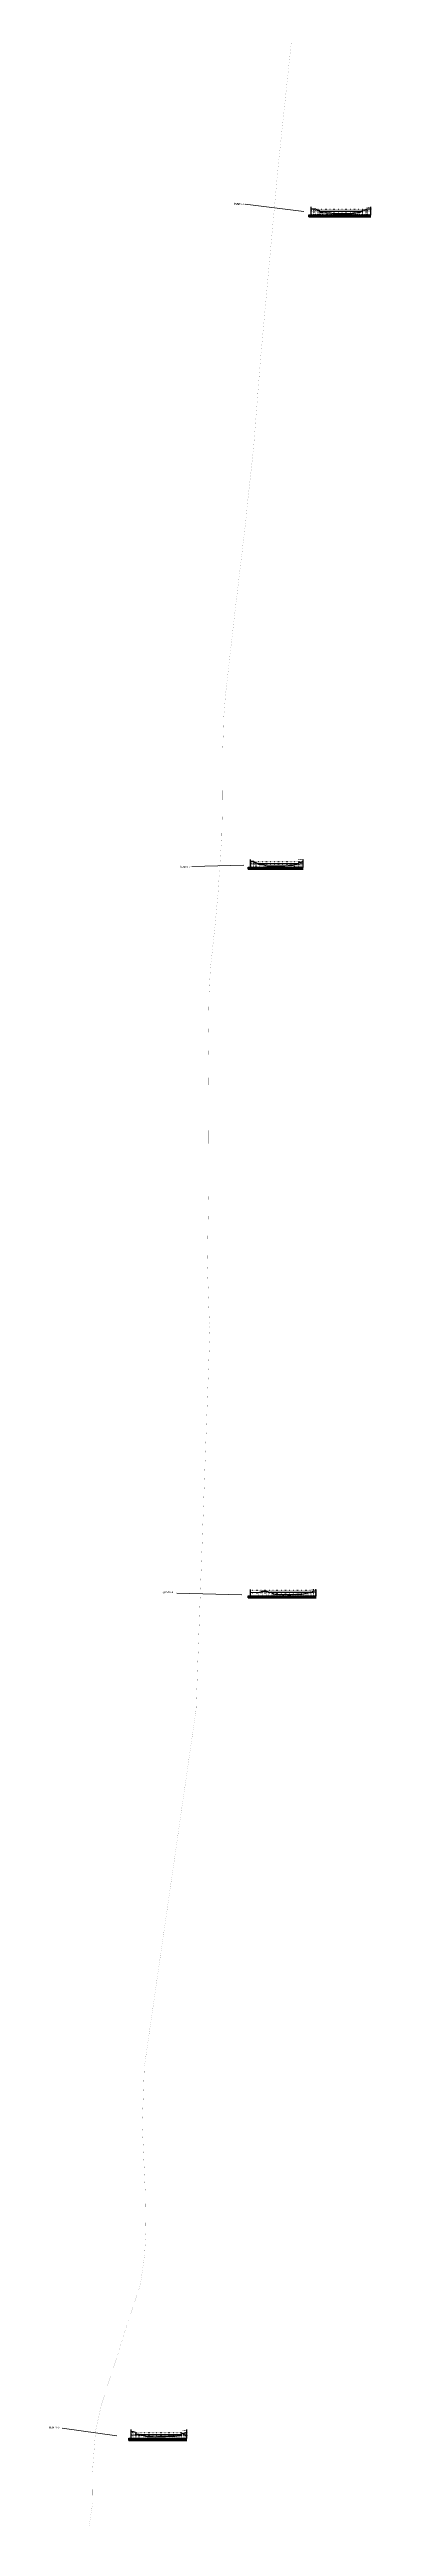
# Model space of a CAD drawing. Extents: x 492136 to 493043, y 3422856 to 3431441.
# Drawn here: x 492136 to 492692, y 3422856 to 3427133 of the extents above; entities that cross this region are included whole.
import ezdxf
from ezdxf.enums import TextEntityAlignment as Align

# ---------------------------------------------------------------- set-up
doc = ezdxf.new("R2010")
doc.units = 0
doc.header["$LTSCALE"] = 0.5
doc.linetypes.add('X4', pattern=[1.6, 0, -1.6])
for name, color, linetype in [('DMX', 1, 'CONTINUOUS'), ('zdm1', 2, 'CONTINUOUS'), ('ZDMT5', 3, 'CONTINUOUS'), ('图层1', 4, 'CONTINUOUS'), ('断面线', 7, 'CONTINUOUS')]:
    doc.layers.add(name, color=color, linetype=linetype)
doc.layers.add('县级河道', color=12, linetype='CONTINUOUS', lineweight=60)
doc.layers.add('断面号', color=7, linetype='CONTINUOUS', lineweight=30)
doc.styles.add('HZ', font='rs.shx', dxfattribs={"width": 0.8, "bigfont": 'hztxt.shx'})
doc.styles.add('宋体', font='')
doc.styles.get('宋体').set_extended_font_data('SimSun')

msp = doc.modelspace()

# ---------------------------------------------------------------- linework, layer by layer
at = {"layer": 'DMX', "linetype": 'Continuous', "flags": 128}
for points in [[(492588.3, 3426857.7), (492592.1, 3426857.8), (492595.2, 3426857.7), (492598.3, 3426855.7), (492600.9, 3426855.4), (492601, 3426855.5), (492601.5, 3426855.5), (492601.9, 3426853.3), (492604, 3426851.5), (492607.6, 3426851.3), (492614.1, 3426851.1), (492616.5, 3426850.9), (492620.6, 3426850.7), (492623.4, 3426850.1), (492626.6, 3426849.9), (492629.8, 3426849.7), (492633.2, 3426849.7), (492637, 3426849.8), (492639, 3426849.8), (492641.1, 3426849.7), (492643.2, 3426849.6), (492649.7, 3426849.5), (492651.9, 3426849.4), (492654, 3426849.6), (492656.2, 3426849.9), (492658.6, 3426850.2), (492661.8, 3426850.4), (492664.9, 3426850.6), (492667.4, 3426851.2), (492670.9, 3426851.4), (492675.9, 3426853.6), (492676.1, 3426853.3), (492676.4, 3426855.5), (492676.5, 3426855.5), (492677.1, 3426855.3), (492680.7, 3426855.9), (492683.5, 3426857.1), (492684.3, 3426857.9), (492685.6, 3426857.9), (492690.2, 3426857.9)], [(492483.2, 3425731.3), (492485.5, 3425731.3), (492488, 3425731.2), (492488.6, 3425730.7), (492490.7, 3425729.4), (492492.4, 3425729.4), (492493.2, 3425729.3), (492493.4, 3425729.3), (492493.8, 3425727.4), (492498.2, 3425725.9), (492505, 3425725.9), (492506.3, 3425725.1), (492508.9, 3425723.9), (492511.4, 3425723.7), (492517.5, 3425723.6), (492525.1, 3425723.6), (492530.1, 3425723.7), (492537.1, 3425723.7), (492542.3, 3425723.7), (492548, 3425723.9), (492550, 3425724.4), (492552.1, 3425724.4), (492554.3, 3425724.4), (492556.5, 3425724.4), (492558.5, 3425725.1), (492559.1, 3425725.6), (492559.5, 3425725.3), (492560.1, 3425726), (492561.8, 3425726.2), (492562, 3425726.1), (492563.4, 3425726.5), (492565.9, 3425727.3), (492566.2, 3425729.3), (492566.8, 3425729.3), (492569.8, 3425729.5), (492570.7, 3425730.6), (492572.7, 3425730.9), (492573.3, 3425730.3)], [(492483.6, 3424469.2), (492497.3, 3424469.1), (492503.7, 3424471.2), (492510.4, 3424471.1), (492514.1, 3424469.9), (492518.9, 3424468.8), (492519.2, 3424468.7), (492520.5, 3424468.3), (492522.8, 3424466.6), (492525.2, 3424466.1), (492527.8, 3424466), (492530.2, 3424465.7), (492532.7, 3424465.6), (492535.2, 3424465.7), (492537.9, 3424465.3), (492540.7, 3424465.3), (492543.7, 3424465.8), (492546.7, 3424465.6), (492549.7, 3424465.6), (492552.7, 3424465.5), (492555.3, 3424465.8), (492557.9, 3424465.6), (492560.6, 3424465.7), (492563.2, 3424465.6), (492565.9, 3424465.8), (492568.6, 3424466), (492571.4, 3424466.2), (492574.2, 3424466.3), (492577.2, 3424466.9), (492579.5, 3424468.3), (492581.7, 3424468.4), (492583.4, 3424468.6), (492586.7, 3424469.3), (492586.8, 3424469.3), (492586.7, 3424469.3), (492588, 3424469.6), (492591, 3424471.1), (492591.7, 3424471.4), (492594.5, 3424471.5), (492595.6, 3424471.2)], [(492277.4, 3423020.2), (492280.4, 3423020.3), (492283.6, 3423019.3), (492284.6, 3423019.4), (492285.8, 3423015.8), (492289.2, 3423015.9), (492289.4, 3423015.8), (492290.6, 3423015.8), (492290.9, 3423015.3), (492291.2, 3423014.5), (492297.4, 3423013.3), (492301.5, 3423012.5), (492304.7, 3423011.9), (492307.9, 3423011.6), (492311.3, 3423011.5), (492314.8, 3423011.4), (492318.3, 3423011.3), (492322.2, 3423011.4), (492325.9, 3423011.5), (492328.9, 3423011.7), (492332.1, 3423011.7), (492336, 3423011.8), (492343.9, 3423012), (492349.1, 3423012.1), (492352.4, 3423012.5), (492355.6, 3423012.7), (492357.5, 3423013.2), (492358.8, 3423013.4), (492361.2, 3423013.5), (492363.5, 3423014), (492363.6, 3423016.6), (492364, 3423016.7), (492364, 3423016.7), (492367.9, 3423016.9), (492369.5, 3423018.1), (492371.4, 3423018.1), (492371.7, 3423018), (492372.7, 3423017.3)]]:
    msp.add_lwpolyline(points, dxfattribs=at)
at = {"layer": 'zdm1', "linetype": 'X4'}
for p, q in [((492586.8, 3426857.3), (492691.7, 3426857.3)), ((492586.8, 3426852.3), (492691.7, 3426852.3)), ((492586.8, 3426847.3), (492691.7, 3426847.3)), ((492481.7, 3425731.1), (492574.8, 3425731.1)), ((492481.7, 3425726.1), (492574.8, 3425726.1)), ((492481.7, 3425721.1), (492574.8, 3425721.1)), ((492482.1, 3424473.1), (492597.1, 3424473.1)), ((492482.1, 3424468.1), (492597.1, 3424468.1)), ((492482.1, 3424463.1), (492597.1, 3424463.1)), ((492275.9, 3423018.5), (492374.2, 3423018.5)), ((492275.9, 3423013.5), (492374.2, 3423013.5)), ((492275.9, 3423008.5), (492374.2, 3423008.5))]:
    msp.add_line(p, q, dxfattribs=at)
at = {"layer": 'zdm1', "linetype": 'Continuous'}
for p, q in [((492587.8, 3426847.3), (492587.8, 3426861.3)), ((492587.9, 3426847.3), (492587.9, 3426861.3)), ((492690.6, 3426847.3), (492690.6, 3426861.3)), ((492690.7, 3426847.3), (492690.7, 3426861.3)), ((492583.8, 3426843.8), (492583.8, 3426847.3)), ((492583.8, 3426847.3), (492588.3, 3426847.3)), ((492583.8, 3426845.8), (492690.7, 3426845.8)), ((492583.8, 3426843.8), (492690.7, 3426843.8)), ((492587.8, 3426843.8), (492587.8, 3426847.3)), ((492588.3, 3426847.3), (492690.7, 3426847.3)), ((492478.7, 3425717.6), (492478.7, 3425721.1)), ((492478.7, 3425721.1), (492483.2, 3425721.1)), ((492478.7, 3425719.6), (492573.8, 3425719.6)), ((492478.7, 3425717.6), (492573.8, 3425717.6)), ((492482.7, 3425721.1), (492482.7, 3425734.1)), ((492482.7, 3425717.6), (492482.7, 3425721.1)), ((492482.8, 3425721.1), (492482.8, 3425734.1)), ((492483.2, 3425721.1), (492573.8, 3425721.1)), ((492573.7, 3425721.1), (492573.7, 3425734.1)), ((492573.8, 3425721.1), (492573.8, 3425734.1)), ((492479.1, 3424459.6), (492479.1, 3424463.1)), ((492479.1, 3424463.1), (492483.6, 3424463.1)), ((492479.1, 3424461.6), (492596.1, 3424461.6)), ((492479.1, 3424459.6), (492596.1, 3424459.6)), ((492483.1, 3424463.1), (492483.1, 3424474.1)), ((492483.1, 3424459.6), (492483.1, 3424463.1)), ((492483.2, 3424463.1), (492483.2, 3424474.1)), ((492483.6, 3424463.1), (492596.1, 3424463.1)), ((492596.1, 3424463.1), (492596.1, 3424474.1)), ((492596.2, 3424463.1), (492596.2, 3424474.1)), ((492272.9, 3423005), (492272.9, 3423008.5)), ((492272.9, 3423008.5), (492277.4, 3423008.5)), ((492272.9, 3423007), (492373.2, 3423007)), ((492272.9, 3423005), (492373.2, 3423005)), ((492276.9, 3423008.5), (492276.9, 3423023.5)), ((492276.9, 3423005), (492276.9, 3423008.5)), ((492277, 3423008.5), (492277, 3423023.5)), ((492277.4, 3423008.5), (492373.2, 3423008.5)), ((492373.1, 3423008.5), (492373.1, 3423023.5)), ((492373.2, 3423008.5), (492373.2, 3423023.5))]:
    msp.add_line(p, q, dxfattribs=at)
at = {"layer": 'zdm1', "linetype": 'Continuous', "flags": 128}
for points in [[(492587.8, 3426860.3, 0.1, 0.1, 0), (492587.8, 3426861.3, 0.1, 0.1, 0)], [(492587.8, 3426858.3, 0.1, 0.1, 0), (492587.8, 3426859.3, 0.1, 0.1, 0)], [(492587.8, 3426856.3, 0.1, 0.1, 0), (492587.8, 3426857.3, 0.1, 0.1, 0)], [(492587.8, 3426854.3, 0.1, 0.1, 0), (492587.8, 3426855.3, 0.1, 0.1, 0)], [(492690.7, 3426860.3, 0.1, 0.1, 0), (492690.7, 3426861.3, 0.1, 0.1, 0)], [(492690.7, 3426858.3, 0.1, 0.1, 0), (492690.7, 3426859.3, 0.1, 0.1, 0)], [(492690.7, 3426856.3, 0.1, 0.1, 0), (492690.7, 3426857.3, 0.1, 0.1, 0)], [(492690.7, 3426854.3, 0.1, 0.1, 0), (492690.7, 3426855.3, 0.1, 0.1, 0)], [(492587.8, 3426852.3, 0.1, 0.1, 0), (492587.8, 3426853.3, 0.1, 0.1, 0)], [(492587.8, 3426850.3, 0.1, 0.1, 0), (492587.8, 3426851.3, 0.1, 0.1, 0)], [(492587.8, 3426848.3, 0.1, 0.1, 0), (492587.8, 3426849.3, 0.1, 0.1, 0)], [(492690.7, 3426852.3, 0.1, 0.1, 0), (492690.7, 3426853.3, 0.1, 0.1, 0)], [(492690.7, 3426850.3, 0.1, 0.1, 0), (492690.7, 3426851.3, 0.1, 0.1, 0)], [(492690.7, 3426848.3, 0.1, 0.1, 0), (492690.7, 3426849.3, 0.1, 0.1, 0)], [(492482.7, 3425734.1, 0.1, 0.1, 0), (492482.7, 3425735.1, 0.1, 0.1, 0)], [(492482.7, 3425732.1, 0.1, 0.1, 0), (492482.7, 3425733.1, 0.1, 0.1, 0)], [(492482.7, 3425730.1, 0.1, 0.1, 0), (492482.7, 3425731.1, 0.1, 0.1, 0)], [(492482.7, 3425728.1, 0.1, 0.1, 0), (492482.7, 3425729.1, 0.1, 0.1, 0)], [(492482.7, 3425726.1, 0.1, 0.1, 0), (492482.7, 3425727.1, 0.1, 0.1, 0)], [(492482.7, 3425724.1, 0.1, 0.1, 0), (492482.7, 3425725.1, 0.1, 0.1, 0)], [(492482.7, 3425722.1, 0.1, 0.1, 0), (492482.7, 3425723.1, 0.1, 0.1, 0)], [(492573.8, 3425734.1, 0.1, 0.1, 0), (492573.8, 3425735.1, 0.1, 0.1, 0)], [(492573.8, 3425732.1, 0.1, 0.1, 0), (492573.8, 3425733.1, 0.1, 0.1, 0)], [(492573.8, 3425730.1, 0.1, 0.1, 0), (492573.8, 3425731.1, 0.1, 0.1, 0)], [(492573.8, 3425728.1, 0.1, 0.1, 0), (492573.8, 3425729.1, 0.1, 0.1, 0)], [(492573.8, 3425726.1, 0.1, 0.1, 0), (492573.8, 3425727.1, 0.1, 0.1, 0)], [(492573.8, 3425724.1, 0.1, 0.1, 0), (492573.8, 3425725.1, 0.1, 0.1, 0)], [(492573.8, 3425722.1, 0.1, 0.1, 0), (492573.8, 3425723.1, 0.1, 0.1, 0)], [(492483.1, 3424474.1, 0.1, 0.1, 0), (492483.1, 3424475.1, 0.1, 0.1, 0)], [(492483.1, 3424472.1, 0.1, 0.1, 0), (492483.1, 3424473.1, 0.1, 0.1, 0)], [(492483.1, 3424470.1, 0.1, 0.1, 0), (492483.1, 3424471.1, 0.1, 0.1, 0)], [(492483.1, 3424468.1, 0.1, 0.1, 0), (492483.1, 3424469.1, 0.1, 0.1, 0)], [(492483.1, 3424466.1, 0.1, 0.1, 0), (492483.1, 3424467.1, 0.1, 0.1, 0)], [(492483.1, 3424464.1, 0.1, 0.1, 0), (492483.1, 3424465.1, 0.1, 0.1, 0)], [(492596.1, 3424474.1, 0.1, 0.1, 0), (492596.1, 3424475.1, 0.1, 0.1, 0)], [(492596.1, 3424472.1, 0.1, 0.1, 0), (492596.1, 3424473.1, 0.1, 0.1, 0)], [(492596.1, 3424470.1, 0.1, 0.1, 0), (492596.1, 3424471.1, 0.1, 0.1, 0)], [(492596.1, 3424468.1, 0.1, 0.1, 0), (492596.1, 3424469.1, 0.1, 0.1, 0)], [(492596.1, 3424466.1, 0.1, 0.1, 0), (492596.1, 3424467.1, 0.1, 0.1, 0)], [(492596.1, 3424464.1, 0.1, 0.1, 0), (492596.1, 3424465.1, 0.1, 0.1, 0)], [(492276.9, 3423023.5, 0.1, 0.1, 0), (492276.9, 3423024.5, 0.1, 0.1, 0)], [(492276.9, 3423021.5, 0.1, 0.1, 0), (492276.9, 3423022.5, 0.1, 0.1, 0)], [(492276.9, 3423019.5, 0.1, 0.1, 0), (492276.9, 3423020.5, 0.1, 0.1, 0)], [(492276.9, 3423017.5, 0.1, 0.1, 0), (492276.9, 3423018.5, 0.1, 0.1, 0)], [(492276.9, 3423015.5, 0.1, 0.1, 0), (492276.9, 3423016.5, 0.1, 0.1, 0)], [(492276.9, 3423013.5, 0.1, 0.1, 0), (492276.9, 3423014.5, 0.1, 0.1, 0)], [(492276.9, 3423011.5, 0.1, 0.1, 0), (492276.9, 3423012.5, 0.1, 0.1, 0)], [(492276.9, 3423009.5, 0.1, 0.1, 0), (492276.9, 3423010.5, 0.1, 0.1, 0)], [(492373.2, 3423023.5, 0.1, 0.1, 0), (492373.2, 3423024.5, 0.1, 0.1, 0)], [(492373.2, 3423021.5, 0.1, 0.1, 0), (492373.2, 3423022.5, 0.1, 0.1, 0)], [(492373.2, 3423019.5, 0.1, 0.1, 0), (492373.2, 3423020.5, 0.1, 0.1, 0)], [(492373.2, 3423017.5, 0.1, 0.1, 0), (492373.2, 3423018.5, 0.1, 0.1, 0)], [(492373.2, 3423015.5, 0.1, 0.1, 0), (492373.2, 3423016.5, 0.1, 0.1, 0)], [(492373.2, 3423013.5, 0.1, 0.1, 0), (492373.2, 3423014.5, 0.1, 0.1, 0)], [(492373.2, 3423011.5, 0.1, 0.1, 0), (492373.2, 3423012.5, 0.1, 0.1, 0)], [(492373.2, 3423009.5, 0.1, 0.1, 0), (492373.2, 3423010.5, 0.1, 0.1, 0)]]:
    msp.add_lwpolyline(points, format="xyseb", dxfattribs=at)
at = {"layer": 'ZDMT5', "linetype": 'X4'}
for p, q in [((492588.3, 3426847.3), (492588.3, 3426857.7)), ((492592.1, 3426847.3), (492592.1, 3426857.8)), ((492595.2, 3426847.3), (492595.2, 3426857.7)), ((492598.3, 3426847.3), (492598.3, 3426855.7)), ((492600.9, 3426847.3), (492600.9, 3426855.4)), ((492601, 3426847.3), (492601, 3426855.5)), ((492601.5, 3426847.3), (492601.5, 3426855.5)), ((492676.4, 3426847.3), (492676.4, 3426855.5)), ((492676.5, 3426847.3), (492676.5, 3426855.5)), ((492677.1, 3426847.3), (492677.1, 3426855.3)), ((492680.7, 3426847.3), (492680.7, 3426855.9)), ((492683.5, 3426847.3), (492683.5, 3426857.1)), ((492684.3, 3426847.3), (492684.3, 3426857.9)), ((492685.6, 3426847.3), (492685.6, 3426857.9)), ((492690.2, 3426847.3), (492690.2, 3426857.9)), ((492601.9, 3426847.3), (492601.9, 3426853.3)), ((492604, 3426847.3), (492604, 3426851.5)), ((492607.6, 3426847.3), (492607.6, 3426851.3)), ((492614.1, 3426847.3), (492614.1, 3426851.1)), ((492616.5, 3426847.3), (492616.5, 3426850.9)), ((492620.6, 3426847.3), (492620.6, 3426850.7)), ((492623.4, 3426847.3), (492623.4, 3426850.1)), ((492626.6, 3426847.3), (492626.6, 3426849.9)), ((492629.8, 3426847.3), (492629.8, 3426849.7)), ((492633.2, 3426847.3), (492633.2, 3426849.7)), ((492637, 3426847.3), (492637, 3426849.8)), ((492639, 3426847.3), (492639, 3426849.8)), ((492641.1, 3426847.3), (492641.1, 3426849.7)), ((492643.2, 3426847.3), (492643.2, 3426849.6)), ((492649.7, 3426847.3), (492649.7, 3426849.5)), ((492651.9, 3426847.3), (492651.9, 3426849.4)), ((492654, 3426847.3), (492654, 3426849.6)), ((492656.2, 3426847.3), (492656.2, 3426849.9)), ((492658.6, 3426847.3), (492658.6, 3426850.2)), ((492661.8, 3426847.3), (492661.8, 3426850.4)), ((492664.9, 3426847.3), (492664.9, 3426850.6)), ((492667.4, 3426847.3), (492667.4, 3426851.2)), ((492670.9, 3426847.3), (492670.9, 3426851.4)), ((492675.9, 3426847.3), (492675.9, 3426853.6)), ((492676.1, 3426847.3), (492676.1, 3426853.3)), ((492483.2, 3425721.1), (492483.2, 3425731.3)), ((492485.5, 3425721.1), (492485.5, 3425731.3)), ((492488, 3425721.1), (492488, 3425731.2)), ((492488.6, 3425721.1), (492488.6, 3425730.7)), ((492490.7, 3425721.1), (492490.7, 3425729.4)), ((492492.4, 3425721.1), (492492.4, 3425729.4)), ((492493.2, 3425721.1), (492493.2, 3425729.3)), ((492493.4, 3425721.1), (492493.4, 3425729.3)), ((492493.8, 3425721.1), (492493.8, 3425727.4)), ((492498.2, 3425721.1), (492498.2, 3425725.9)), ((492505, 3425721.1), (492505, 3425725.9)), ((492506.3, 3425721.1), (492506.3, 3425725.1)), ((492508.9, 3425721.1), (492508.9, 3425723.9)), ((492511.4, 3425721.1), (492511.4, 3425723.7)), ((492517.5, 3425721.1), (492517.5, 3425723.6)), ((492525.1, 3425721.1), (492525.1, 3425723.6)), ((492530.1, 3425721.1), (492530.1, 3425723.7)), ((492537.1, 3425721.1), (492537.1, 3425723.7)), ((492542.3, 3425721.1), (492542.3, 3425723.7)), ((492548, 3425721.1), (492548, 3425723.9)), ((492550, 3425721.1), (492550, 3425724.4)), ((492552.1, 3425721.1), (492552.1, 3425724.4)), ((492554.3, 3425721.1), (492554.3, 3425724.4)), ((492556.5, 3425721.1), (492556.5, 3425724.4)), ((492558.5, 3425721.1), (492558.5, 3425725.1)), ((492559.1, 3425721.1), (492559.1, 3425725.6)), ((492559.5, 3425721.1), (492559.5, 3425725.3)), ((492560.1, 3425721.1), (492560.1, 3425726)), ((492561.8, 3425721.1), (492561.8, 3425726.2)), ((492562, 3425721.1), (492562, 3425726.1)), ((492563.4, 3425721.1), (492563.4, 3425726.5)), ((492565.9, 3425721.1), (492565.9, 3425727.3)), ((492566.2, 3425721.1), (492566.2, 3425729.3)), ((492566.8, 3425721.1), (492566.8, 3425729.3)), ((492569.8, 3425721.1), (492569.8, 3425729.5)), ((492570.7, 3425721.1), (492570.7, 3425730.6)), ((492572.7, 3425721.1), (492572.7, 3425730.9)), ((492573.3, 3425721.1), (492573.3, 3425730.3)), ((492483.6, 3424463.1), (492483.6, 3424469.2)), ((492497.3, 3424463.1), (492497.3, 3424469.1)), ((492503.7, 3424463.1), (492503.7, 3424471.2)), ((492510.4, 3424463.1), (492510.4, 3424471.1)), ((492514.1, 3424463.1), (492514.1, 3424469.9)), ((492518.9, 3424463.1), (492518.9, 3424468.8)), ((492519.2, 3424463.1), (492519.2, 3424468.7)), ((492520.5, 3424463.1), (492520.5, 3424468.3)), ((492522.8, 3424463.1), (492522.8, 3424466.6)), ((492525.2, 3424463.1), (492525.2, 3424466.1)), ((492527.8, 3424463.1), (492527.8, 3424466)), ((492530.2, 3424463.1), (492530.2, 3424465.7)), ((492532.7, 3424463.1), (492532.7, 3424465.6)), ((492535.2, 3424463.1), (492535.2, 3424465.7)), ((492537.9, 3424463.1), (492537.9, 3424465.3)), ((492540.7, 3424463.1), (492540.7, 3424465.3)), ((492543.7, 3424463.1), (492543.7, 3424465.8)), ((492546.7, 3424463.1), (492546.7, 3424465.6)), ((492549.7, 3424463.1), (492549.7, 3424465.6)), ((492552.7, 3424463.1), (492552.7, 3424465.5)), ((492555.3, 3424463.1), (492555.3, 3424465.8)), ((492557.9, 3424463.1), (492557.9, 3424465.6)), ((492560.6, 3424463.1), (492560.6, 3424465.7)), ((492563.2, 3424463.1), (492563.2, 3424465.6)), ((492565.9, 3424463.1), (492565.9, 3424465.8)), ((492568.6, 3424463.1), (492568.6, 3424466)), ((492571.4, 3424463.1), (492571.4, 3424466.2)), ((492574.2, 3424463.1), (492574.2, 3424466.3)), ((492577.2, 3424463.1), (492577.2, 3424466.9)), ((492579.5, 3424463.1), (492579.5, 3424468.3)), ((492581.7, 3424463.1), (492581.7, 3424468.4)), ((492583.4, 3424463.1), (492583.4, 3424468.6)), ((492586.7, 3424463.1), (492586.7, 3424469.3)), ((492588, 3424463.1), (492588, 3424469.6)), ((492591, 3424463.1), (492591, 3424471.1)), ((492591.7, 3424463.1), (492591.7, 3424471.4)), ((492594.5, 3424463.1), (492594.5, 3424471.5)), ((492595.6, 3424463.1), (492595.6, 3424471.2)), ((492277.4, 3423008.5), (492277.4, 3423020.2)), ((492280.4, 3423008.5), (492280.4, 3423020.3)), ((492283.6, 3423008.5), (492283.6, 3423019.3)), ((492284.6, 3423008.5), (492284.6, 3423019.4)), ((492285.8, 3423008.5), (492285.8, 3423015.8)), ((492289.2, 3423008.5), (492289.2, 3423015.9)), ((492289.4, 3423008.5), (492289.4, 3423015.8)), ((492290.6, 3423008.5), (492290.6, 3423015.8)), ((492290.9, 3423008.5), (492290.9, 3423015.3)), ((492291.2, 3423008.5), (492291.2, 3423014.5)), ((492297.4, 3423008.5), (492297.4, 3423013.3)), ((492301.5, 3423008.5), (492301.5, 3423012.5)), ((492304.7, 3423008.5), (492304.7, 3423011.9)), ((492307.9, 3423008.5), (492307.9, 3423011.6)), ((492311.3, 3423008.5), (492311.3, 3423011.5)), ((492314.8, 3423008.5), (492314.8, 3423011.4)), ((492318.3, 3423008.5), (492318.3, 3423011.3)), ((492322.2, 3423008.5), (492322.2, 3423011.4)), ((492325.9, 3423008.5), (492325.9, 3423011.5)), ((492328.9, 3423008.5), (492328.9, 3423011.7)), ((492332.1, 3423008.5), (492332.1, 3423011.7)), ((492336, 3423008.5), (492336, 3423011.8)), ((492343.9, 3423008.5), (492343.9, 3423012)), ((492349.1, 3423008.5), (492349.1, 3423012.1)), ((492352.4, 3423008.5), (492352.4, 3423012.5)), ((492355.6, 3423008.5), (492355.6, 3423012.7)), ((492357.5, 3423008.5), (492357.5, 3423013.2)), ((492358.8, 3423008.5), (492358.8, 3423013.4)), ((492361.2, 3423008.5), (492361.2, 3423013.5)), ((492363.5, 3423008.5), (492363.5, 3423014)), ((492363.6, 3423008.5), (492363.6, 3423016.6)), ((492364, 3423008.5), (492364, 3423016.7)), ((492364, 3423008.5), (492364, 3423016.7)), ((492367.9, 3423008.5), (492367.9, 3423016.9)), ((492369.5, 3423008.5), (492369.5, 3423018.1)), ((492371.4, 3423008.5), (492371.4, 3423018.1)), ((492371.7, 3423008.5), (492371.7, 3423018)), ((492372.7, 3423008.5), (492372.7, 3423017.3))]:
    msp.add_line(p, q, dxfattribs=at)
at = {"layer": 'ZDMT5', "linetype": 'Continuous'}
for p, q in [((492588.3, 3426843.8), (492588.3, 3426847.3)), ((492592.1, 3426843.8), (492592.1, 3426847.3)), ((492595.2, 3426843.8), (492595.2, 3426847.3)), ((492598.3, 3426843.8), (492598.3, 3426847.3)), ((492600.9, 3426843.8), (492600.9, 3426847.3)), ((492601.5, 3426843.8), (492601.5, 3426847.3)), ((492601.9, 3426843.8), (492601.9, 3426847.3)), ((492604, 3426843.8), (492604, 3426847.3)), ((492607.6, 3426843.8), (492607.6, 3426847.3)), ((492614.1, 3426843.8), (492614.1, 3426847.3)), ((492616.5, 3426843.8), (492616.5, 3426847.3)), ((492620.6, 3426843.8), (492620.6, 3426847.3)), ((492623.4, 3426843.8), (492623.4, 3426847.3)), ((492626.6, 3426843.8), (492626.6, 3426847.3)), ((492629.8, 3426843.8), (492629.8, 3426847.3)), ((492633.2, 3426843.8), (492633.2, 3426847.3)), ((492637, 3426843.8), (492637, 3426847.3)), ((492639, 3426843.8), (492639, 3426847.3)), ((492641.1, 3426843.8), (492641.1, 3426847.3)), ((492643.2, 3426843.8), (492643.2, 3426847.3)), ((492649.7, 3426843.8), (492649.7, 3426847.3)), ((492651.9, 3426843.8), (492651.9, 3426847.3)), ((492654, 3426843.8), (492654, 3426847.3)), ((492656.2, 3426843.8), (492656.2, 3426847.3)), ((492658.6, 3426843.8), (492658.6, 3426847.3)), ((492661.8, 3426843.8), (492661.8, 3426847.3)), ((492664.9, 3426843.8), (492664.9, 3426847.3)), ((492667.4, 3426843.8), (492667.4, 3426847.3)), ((492670.9, 3426843.8), (492670.9, 3426847.3)), ((492675.9, 3426843.8), (492675.9, 3426847.3)), ((492676.4, 3426843.8), (492676.4, 3426847.3)), ((492677.1, 3426843.8), (492677.1, 3426847.3)), ((492680.7, 3426843.8), (492680.7, 3426847.3)), ((492683.5, 3426843.8), (492683.5, 3426847.3)), ((492684.3, 3426843.8), (492684.3, 3426847.3)), ((492685.6, 3426843.8), (492685.6, 3426847.3)), ((492690.2, 3426843.8), (492690.2, 3426847.3)), ((492483.2, 3425717.6), (492483.2, 3425721.1)), ((492485.5, 3425717.6), (492485.5, 3425721.1)), ((492488, 3425717.6), (492488, 3425721.1)), ((492488.6, 3425717.6), (492488.6, 3425721.1)), ((492490.7, 3425717.6), (492490.7, 3425721.1)), ((492492.4, 3425717.6), (492492.4, 3425721.1)), ((492493.2, 3425717.6), (492493.2, 3425721.1)), ((492493.8, 3425717.6), (492493.8, 3425721.1)), ((492498.2, 3425717.6), (492498.2, 3425721.1)), ((492505, 3425717.6), (492505, 3425721.1)), ((492506.3, 3425717.6), (492506.3, 3425721.1)), ((492508.9, 3425717.6), (492508.9, 3425721.1)), ((492511.4, 3425717.6), (492511.4, 3425721.1)), ((492517.5, 3425717.6), (492517.5, 3425721.1)), ((492525.1, 3425717.6), (492525.1, 3425721.1)), ((492530.1, 3425717.6), (492530.1, 3425721.1)), ((492537.1, 3425717.6), (492537.1, 3425721.1)), ((492542.3, 3425717.6), (492542.3, 3425721.1)), ((492548, 3425717.6), (492548, 3425721.1)), ((492550, 3425717.6), (492550, 3425721.1)), ((492552.1, 3425717.6), (492552.1, 3425721.1)), ((492554.3, 3425717.6), (492554.3, 3425721.1)), ((492556.5, 3425717.6), (492556.5, 3425721.1)), ((492558.5, 3425717.6), (492558.5, 3425721.1)), ((492559.1, 3425717.6), (492559.1, 3425721.1)), ((492559.5, 3425717.6), (492559.5, 3425721.1)), ((492560.1, 3425717.6), (492560.1, 3425721.1)), ((492561.8, 3425717.6), (492561.8, 3425721.1)), ((492563.4, 3425717.6), (492563.4, 3425721.1)), ((492565.9, 3425717.6), (492565.9, 3425721.1)), ((492566.8, 3425717.6), (492566.8, 3425721.1)), ((492569.8, 3425717.6), (492569.8, 3425721.1)), ((492570.7, 3425717.6), (492570.7, 3425721.1)), ((492572.7, 3425717.6), (492572.7, 3425721.1)), ((492573.3, 3425717.6), (492573.3, 3425721.1)), ((492483.6, 3424459.6), (492483.6, 3424463.1)), ((492497.3, 3424459.6), (492497.3, 3424463.1)), ((492503.7, 3424459.6), (492503.7, 3424463.1)), ((492510.4, 3424459.6), (492510.4, 3424463.1)), ((492514.1, 3424459.6), (492514.1, 3424463.1)), ((492518.9, 3424459.6), (492518.9, 3424463.1)), ((492520.5, 3424459.6), (492520.5, 3424463.1)), ((492522.8, 3424459.6), (492522.8, 3424463.1)), ((492525.2, 3424459.6), (492525.2, 3424463.1)), ((492527.8, 3424459.6), (492527.8, 3424463.1)), ((492530.2, 3424459.6), (492530.2, 3424463.1)), ((492532.7, 3424459.6), (492532.7, 3424463.1)), ((492535.2, 3424459.6), (492535.2, 3424463.1)), ((492537.9, 3424459.6), (492537.9, 3424463.1)), ((492540.7, 3424459.6), (492540.7, 3424463.1)), ((492543.7, 3424459.6), (492543.7, 3424463.1)), ((492546.7, 3424459.6), (492546.7, 3424463.1)), ((492549.7, 3424459.6), (492549.7, 3424463.1)), ((492552.7, 3424459.6), (492552.7, 3424463.1)), ((492555.3, 3424459.6), (492555.3, 3424463.1)), ((492557.9, 3424459.6), (492557.9, 3424463.1)), ((492560.6, 3424459.6), (492560.6, 3424463.1)), ((492563.2, 3424459.6), (492563.2, 3424463.1)), ((492565.9, 3424459.6), (492565.9, 3424463.1)), ((492568.6, 3424459.6), (492568.6, 3424463.1)), ((492571.4, 3424459.6), (492571.4, 3424463.1)), ((492574.2, 3424459.6), (492574.2, 3424463.1)), ((492577.2, 3424459.6), (492577.2, 3424463.1)), ((492579.5, 3424459.6), (492579.5, 3424463.1)), ((492581.7, 3424459.6), (492581.7, 3424463.1)), ((492583.4, 3424459.6), (492583.4, 3424463.1)), ((492586.7, 3424459.6), (492586.7, 3424463.1)), ((492588, 3424459.6), (492588, 3424463.1)), ((492591, 3424459.6), (492591, 3424463.1)), ((492591.7, 3424459.6), (492591.7, 3424463.1)), ((492594.5, 3424459.6), (492594.5, 3424463.1)), ((492595.6, 3424459.6), (492595.6, 3424463.1)), ((492277.4, 3423005), (492277.4, 3423008.5)), ((492280.4, 3423005), (492280.4, 3423008.5)), ((492283.6, 3423005), (492283.6, 3423008.5)), ((492284.6, 3423005), (492284.6, 3423008.5)), ((492285.8, 3423005), (492285.8, 3423008.5)), ((492289.2, 3423005), (492289.2, 3423008.5)), ((492290.6, 3423005), (492290.6, 3423008.5)), ((492290.9, 3423005), (492290.9, 3423008.5)), ((492291.2, 3423005), (492291.2, 3423008.5)), ((492297.4, 3423005), (492297.4, 3423008.5)), ((492301.5, 3423005), (492301.5, 3423008.5)), ((492304.7, 3423005), (492304.7, 3423008.5)), ((492307.9, 3423005), (492307.9, 3423008.5)), ((492311.3, 3423005), (492311.3, 3423008.5)), ((492314.8, 3423005), (492314.8, 3423008.5)), ((492318.3, 3423005), (492318.3, 3423008.5)), ((492322.2, 3423005), (492322.2, 3423008.5)), ((492325.9, 3423005), (492325.9, 3423008.5)), ((492328.9, 3423005), (492328.9, 3423008.5)), ((492332.1, 3423005), (492332.1, 3423008.5)), ((492336, 3423005), (492336, 3423008.5)), ((492343.9, 3423005), (492343.9, 3423008.5)), ((492349.1, 3423005), (492349.1, 3423008.5)), ((492352.4, 3423005), (492352.4, 3423008.5)), ((492355.6, 3423005), (492355.6, 3423008.5)), ((492357.5, 3423005), (492357.5, 3423008.5)), ((492358.8, 3423005), (492358.8, 3423008.5)), ((492361.2, 3423005), (492361.2, 3423008.5)), ((492363.5, 3423005), (492363.5, 3423008.5)), ((492364, 3423005), (492364, 3423008.5)), ((492367.9, 3423005), (492367.9, 3423008.5)), ((492369.5, 3423005), (492369.5, 3423008.5)), ((492371.4, 3423005), (492371.4, 3423008.5)), ((492372.7, 3423005), (492372.7, 3423008.5))]:
    msp.add_line(p, q, dxfattribs=at)
at = {"layer": '县级河道', "lineweight": 0, "const_width": 0.1}
msp.add_lwpolyline([(492579, 3427387.8), (492541.6, 3427033.9), (492531.3, 3426937.4), (492500.3, 3426598.9), (492488, 3426442.3), (492478.1, 3426352.8), (492475.1, 3426321.7), (492454.2, 3426145.6), (492439.8, 3426018.8), (492436.9, 3425981.7), (492435.1, 3425926.7), (492434.5, 3425828.9), (492433.4, 3425775), (492427, 3425677.7), (492421.8, 3425621), (492413.7, 3425545.7), (492411.4, 3425502.8), (492409.6, 3425383.6), (492410.2, 3425309.4), (492410.8, 3425171.6), (492408.5, 3425035.5), (492411.8, 3424938), (492413, 3424924.3), (492389, 3424266.6), (492299.7, 3423649.7), (492296.1, 3423550.8), (492301.3, 3423433.6), (492302.5, 3423364.6), (492300.1, 3423325.6), (492293.9, 3423279.6), (492289.6, 3423263.3), (492273.8, 3423217.2), (492271.5, 3423210.4), (492265.6, 3423191.6), (492252.6, 3423149.4), (492225.9, 3423067.8), (492215.4, 3423020.4), (492209.9, 3422947.5), (492210.4, 3422896.4), (492204.3, 3422856.4)], dxfattribs=at)
at = {"layer": '图层1', "linetype": 'Continuous'}
for p, q in [((492601.8, 3426853.8), (492676.2, 3426853.8)), ((492493.7, 3425727.6), (492565.9, 3425727.6)), ((492515.4, 3424469.6), (492586.7, 3424469.6)), ((492588, 3424469.6), (492588.1, 3424469.6)), ((492291.1, 3423014.9), (492363.6, 3423014.9))]:
    msp.add_line(p, q, dxfattribs=at)
at = {"layer": '断面线', "color": 3, "lineweight": 0}
for points in [[(492474, 3426865.8, 0), (492575.1, 3426853.1, 0)], [(492381.5, 3425722, 0), (492471.5, 3425724.7, 0)], [(492355.8, 3424467.7, 0), (492467.7, 3424464.9, 0)], [(492158, 3423026.1, 0), (492252.4, 3423012.7, 0)]]:
    msp.add_polyline3d(points, dxfattribs=at)

# ---------------------------------------------------------------- texts
at = {"layer": 'zdm1', "linetype": 'Continuous', "style": 'HZ', "width": 0.8}
for s, p in [('5', (492587.7, 3426857.3)), ('-5', (492587.7, 3426847.3)), ('0', (492587.7, 3426852.3)), ('-5', (492482.6, 3425721.1)), ('5', (492482.6, 3425731.1)), ('0', (492482.6, 3425726.1)), ('-5', (492483, 3424463.1)), ('5', (492483, 3424473.1)), ('0', (492483, 3424468.1)), ('-5', (492276.8, 3423008.5)), ('5', (492276.8, 3423018.5)), ('0', (492276.8, 3423013.5))]:
    msp.add_text(s, height=0.3, dxfattribs=at).set_placement(p, align=Align.BOTTOM_RIGHT)
for s, p in [('5', (492690.8, 3426857.3)), ('0', (492690.8, 3426852.3)), ('-5', (492690.8, 3426847.3)), ('5', (492573.9, 3425731.1)), ('0', (492573.9, 3425726.1)), ('-5', (492573.9, 3425721.1)), ('5', (492596.2, 3424473.1)), ('0', (492596.2, 3424468.1)), ('-5', (492596.2, 3424463.1)), ('5', (492373.3, 3423018.5)), ('0', (492373.3, 3423013.5)), ('-5', (492373.3, 3423008.5))]:
    msp.add_text(s, height=0.3, dxfattribs=at).set_placement(p)
for s, height, p in [('地 面 高 程', 0.6, (492585.8, 3426846.5)), ('里    程', 0.6, (492585.8, 3426844.8)), ('长ZWTG-6', 0.4, (492639.3, 3426843.4)), ('地 面 高 程', 0.6, (492480.7, 3425720.4)), ('里    程', 0.6, (492480.7, 3425718.6)), ('长ZWTG-7', 0.4, (492528.3, 3425717.2)), ('地 面 高 程', 0.6, (492481.1, 3424462.4)), ('里    程', 0.6, (492481.1, 3424460.6)), ('长ZWTG-8', 0.4, (492539.6, 3424459.2)), ('地 面 高 程', 0.6, (492274.9, 3423007.7)), ('里    程', 0.6, (492274.9, 3423006)), ('长ZWTG-9', 0.4, (492325, 3423004.6))]:
    msp.add_text(s, height=height, dxfattribs=at).set_placement(p, align=Align.MIDDLE)
at = {"layer": 'ZDMT5', "linetype": 'Continuous', "style": 'HZ', "width": 0.8}
for p in [(492689.7, 3426859.8), (492572.8, 3425733.6), (492595.1, 3424473.6), (492372.2, 3423022)]:
    msp.add_text('比例尺:  横向 1:1  纵向 1:1', height=0.5, dxfattribs=at).set_placement(p, align=Align.BOTTOM_RIGHT)
for s, p in [('5.38', (492588.3, 3426846.5)), ('0+000.0', (492588.3, 3426844.8)), ('5.47', (492592.1, 3426846.5)), ('0+003.8', (492592.1, 3426844.8)), ('5.43', (492595.1, 3426846.5)), ('0+006.9', (492595.1, 3426844.8)), ('3.38', (492598.3, 3426846.5)), ('0+0010.0', (492598.3, 3426844.8)), ('3.11', (492600.9, 3426846.5)), ('0+012.6', (492600.9, 3426844.8)), ('3.20', (492601.4, 3426846.5)), ('0+013.2', (492601.4, 3426844.8)), ('1.04', (492601.9, 3426846.5)), ('0+013.6', (492601.9, 3426844.8)), ('-0.81', (492604, 3426846.5)), ('0+015.7', (492604, 3426844.8)), ('-1.01', (492607.5, 3426846.5)), ('0+019.3', (492607.5, 3426844.8)), ('-1.17', (492614.1, 3426846.5)), ('0+025.8', (492614.1, 3426844.8)), ('-1.43', (492616.5, 3426846.5)), ('0+028.2', (492616.5, 3426844.8)), ('-1.60', (492620.5, 3426846.5)), ('0+032.2', (492620.5, 3426844.8)), ('-2.21', (492623.4, 3426846.5)), ('0+035.1', (492623.4, 3426844.8)), ('-2.39', (492626.5, 3426846.5)), ('0+038.2', (492626.5, 3426844.8)), ('-2.63', (492629.7, 3426846.5)), ('0+041.5', (492629.7, 3426844.8)), ('-2.60', (492633.2, 3426846.5)), ('0+044.9', (492633.2, 3426844.8)), ('-2.53', (492636.9, 3426846.5)), ('0+048.6', (492636.9, 3426844.8)), ('-2.51', (492638.9, 3426846.5)), ('0+050.6', (492638.9, 3426844.8)), ('-2.58', (492641, 3426846.5)), ('0+052.8', (492641, 3426844.8)), ('-2.64', (492643.2, 3426846.5)), ('0+054.9', (492643.2, 3426844.8)), ('-2.83', (492649.6, 3426846.5)), ('0+061.4', (492649.6, 3426844.8)), ('-2.93', (492651.8, 3426846.5)), ('0+063.5', (492651.8, 3426844.8)), ('-2.65', (492653.9, 3426846.5)), ('0+065.7', (492653.9, 3426844.8)), ('-2.40', (492656.1, 3426846.5)), ('0+067.9', (492656.1, 3426844.8)), ('-2.04', (492658.6, 3426846.5)), ('0+070.3', (492658.6, 3426844.8)), ('-1.91', (492661.8, 3426846.5)), ('0+073.5', (492661.8, 3426844.8)), ('-1.71', (492664.8, 3426846.5)), ('0+076.6', (492664.8, 3426844.8)), ('-1.08', (492667.4, 3426846.5)), ('0+079.1', (492667.4, 3426844.8)), ('-0.90', (492670.8, 3426846.5)), ('0+082.5', (492670.8, 3426844.8)), ('1.27', (492675.9, 3426846.5)), ('0+087.6', (492675.9, 3426844.8)), ('3.17', (492676.3, 3426846.5)), ('0+088.0', (492676.3, 3426844.8)), ('3.04', (492677.1, 3426846.5)), ('0+088.8', (492677.1, 3426844.8)), ('3.65', (492680.6, 3426846.5)), ('0+092.3', (492680.6, 3426844.8)), ('4.83', (492683.4, 3426846.5)), ('0+095.2', (492683.4, 3426844.8)), ('5.59', (492684.2, 3426846.5)), ('0+095.9', (492684.2, 3426844.8)), ('5.61', (492685.5, 3426846.5)), ('0+097.3', (492685.5, 3426844.8)), ('5.62', (492690.1, 3426846.5)), ('0+101.9', (492690.1, 3426844.8)), ('5.11', (492483.2, 3425720.4)), ('0+000.0', (492483.2, 3425718.6)), ('5.13', (492485.5, 3425720.4)), ('0+002.3', (492485.5, 3425718.6)), ('5.02', (492488, 3425720.4)), ('0+004.8', (492488, 3425718.6)), ('4.55', (492488.6, 3425720.4)), ('0+005.4', (492488.6, 3425718.6)), ('3.24', (492490.7, 3425720.4)), ('0+007.5', (492490.7, 3425718.6)), ('3.25', (492492.4, 3425720.4)), ('0+009.2', (492492.4, 3425718.6)), ('3.14', (492493.1, 3425720.4)), ('0+0010.0', (492493.1, 3425718.6)), ('1.26', (492493.7, 3425720.4)), ('0+010.6', (492493.7, 3425718.6)), ('-0.25', (492498.2, 3425720.4)), ('0+015.0', (492498.2, 3425718.6)), ('-0.21', (492504.9, 3425720.4)), ('0+021.7', (492504.9, 3425718.6)), ('-1.00', (492506.2, 3425720.4)), ('0+023.1', (492506.2, 3425718.6)), ('-2.21', (492508.9, 3425720.4)), ('0+025.7', (492508.9, 3425718.6)), ('-2.42', (492511.4, 3425720.4)), ('0+028.2', (492511.4, 3425718.6)), ('-2.55', (492517.4, 3425720.4)), ('0+034.3', (492517.4, 3425718.6)), ('-2.58', (492525, 3425720.4)), ('0+041.9', (492525, 3425718.6)), ('-2.49', (492530, 3425720.4)), ('0+046.8', (492530, 3425718.6)), ('-2.44', (492537, 3425720.4)), ('0+053.9', (492537, 3425718.6)), ('-2.45', (492542.2, 3425720.4)), ('0+059.1', (492542.2, 3425718.6)), ('-2.22', (492547.9, 3425720.4)), ('0+064.7', (492547.9, 3425718.6)), ('-1.74', (492550, 3425720.4)), ('0+066.8', (492550, 3425718.6)), ('-1.71', (492552, 3425720.4)), ('0+068.9', (492552, 3425718.6)), ('-1.71', (492554.2, 3425720.4)), ('0+071.1', (492554.2, 3425718.6)), ('-1.72', (492556.5, 3425720.4)), ('0+073.3', (492556.5, 3425718.6)), ('-1.06', (492558.5, 3425720.4)), ('0+075.3', (492558.5, 3425718.6)), ('-0.59', (492559, 3425720.4)), ('0+075.9', (492559, 3425718.6)), ('-0.81', (492559.5, 3425720.4)), ('0+076.3', (492559.5, 3425718.6)), ('-0.15', (492560, 3425720.4)), ('0+076.8', (492560, 3425718.6)), ('0.02', (492561.8, 3425720.4)), ('0+078.6', (492561.8, 3425718.6)), ('0.35', (492563.4, 3425720.4)), ('0+080.2', (492563.4, 3425718.6)), ('1.16', (492565.8, 3425720.4)), ('0+082.7', (492565.8, 3425718.6)), ('3.12', (492566.8, 3425720.4)), ('0+083.6', (492566.8, 3425718.6)), ('3.34', (492569.7, 3425720.4)), ('0+086.5', (492569.7, 3425718.6)), ('4.47', (492570.6, 3425720.4)), ('0+087.5', (492570.6, 3425718.6)), ('4.71', (492572.7, 3425720.4)), ('0+089.5', (492572.7, 3425718.6)), ('4.13', (492573.2, 3425720.4)), ('0+090.1', (492573.2, 3425718.6)), ('1.09', (492483.6, 3424462.4)), ('0+000.0', (492483.6, 3424460.6)), ('0.95', (492497.3, 3424462.4)), ('0+013.7', (492497.3, 3424460.6)), ('3.07', (492503.6, 3424462.4)), ('0+020.0', (492503.6, 3424460.6)), ('2.95', (492510.3, 3424462.4)), ('0+026.7', (492510.3, 3424460.6)), ('1.75', (492514.1, 3424462.4)), ('0+030.5', (492514.1, 3424460.6)), ('0.65', (492518.9, 3424462.4)), ('0+035.3', (492518.9, 3424460.6)), ('0.18', (492520.5, 3424462.4)), ('0+036.9', (492520.5, 3424460.6)), ('-1.51', (492522.7, 3424462.4)), ('0+039.1', (492522.7, 3424460.6)), ('-2.07', (492525.2, 3424462.4)), ('0+041.6', (492525.2, 3424460.6)), ('-2.08', (492527.7, 3424462.4)), ('0+044.1', (492527.7, 3424460.6)), ('-2.40', (492530.1, 3424462.4)), ('0+046.6', (492530.1, 3424460.6)), ('-2.52', (492532.6, 3424462.4)), ('0+049.1', (492532.6, 3424460.6)), ('-2.46', (492535.2, 3424462.4)), ('0+051.6', (492535.2, 3424460.6)), ('-2.81', (492537.8, 3424462.4)), ('0+054.2', (492537.8, 3424460.6)), ('-2.86', (492540.7, 3424462.4)), ('0+057.1', (492540.7, 3424460.6)), ('-2.35', (492543.6, 3424462.4)), ('0+060.0', (492543.6, 3424460.6)), ('-2.49', (492546.6, 3424462.4)), ('0+063.0', (492546.6, 3424460.6)), ('-2.56', (492549.7, 3424462.4)), ('0+066.1', (492549.7, 3424460.6)), ('-2.66', (492552.7, 3424462.4)), ('0+069.1', (492552.7, 3424460.6)), ('-2.29', (492555.3, 3424462.4)), ('0+071.7', (492555.3, 3424460.6)), ('-2.48', (492557.9, 3424462.4)), ('0+074.3', (492557.9, 3424460.6)), ('-2.44', (492560.5, 3424462.4)), ('0+077.0', (492560.5, 3424460.6)), ('-2.48', (492563.2, 3424462.4)), ('0+079.6', (492563.2, 3424460.6)), ('-2.29', (492565.9, 3424462.4)), ('0+082.3', (492565.9, 3424460.6)), ('-2.13', (492568.6, 3424462.4)), ('0+085.0', (492568.6, 3424460.6)), ('-1.93', (492571.3, 3424462.4)), ('0+087.7', (492571.3, 3424460.6)), ('-1.81', (492574.2, 3424462.4)), ('0+090.6', (492574.2, 3424460.6)), ('-1.19', (492577.2, 3424462.4)), ('0+093.6', (492577.2, 3424460.6)), ('0.21', (492579.4, 3424462.4)), ('0+095.8', (492579.4, 3424460.6)), ('0.30', (492581.7, 3424462.4)), ('0+098.1', (492581.7, 3424460.6)), ('0.49', (492583.4, 3424462.4)), ('0+099.8', (492583.4, 3424460.6)), ('1.16', (492586.6, 3424462.4)), ('0+103.0', (492586.6, 3424460.6)), ('1.43', (492588, 3424462.4)), ('0+104.4', (492588, 3424460.6)), ('2.95', (492590.9, 3424462.4)), ('0+107.4', (492590.9, 3424460.6)), ('3.29', (492591.6, 3424462.4)), ('0+108.0', (492591.6, 3424460.6)), ('3.39', (492594.5, 3424462.4)), ('0+110.9', (492594.5, 3424460.6)), ('3.06', (492595.6, 3424462.4)), ('0+112.0', (492595.6, 3424460.6)), ('6.70', (492277.4, 3423007.7)), ('0+000.0', (492277.4, 3423006)), ('6.81', (492280.4, 3423007.7)), ('0+003.0', (492280.4, 3423006)), ('5.79', (492283.6, 3423007.7)), ('0+006.2', (492283.6, 3423006)), ('5.90', (492284.5, 3423007.7)), ('0+007.2', (492284.5, 3423006)), ('2.36', (492285.8, 3423007.7)), ('0+008.4', (492285.8, 3423006)), ('2.40', (492289.2, 3423007.7)), ('0+011.8', (492289.2, 3423006)), ('2.30', (492290.5, 3423007.7)), ('0+013.2', (492290.5, 3423006)), ('1.79', (492290.9, 3423007.7)), ('0+013.5', (492290.9, 3423006)), ('1.02', (492291.2, 3423007.7)), ('0+013.8', (492291.2, 3423006)), ('-0.17', (492297.3, 3423007.7)), ('0+020.0', (492297.3, 3423006)), ('-1.02', (492301.5, 3423007.7)), ('0+024.1', (492301.5, 3423006)), ('-1.61', (492304.6, 3423007.7)), ('0+027.3', (492304.6, 3423006)), ('-1.92', (492307.9, 3423007.7)), ('0+030.5', (492307.9, 3423006)), ('-1.99', (492311.3, 3423007.7)), ('0+033.9', (492311.3, 3423006)), ('-2.05', (492314.7, 3423007.7)), ('0+037.4', (492314.7, 3423006)), ('-2.21', (492318.2, 3423007.7)), ('0+040.9', (492318.2, 3423006)), ('-2.11', (492322.2, 3423007.7)), ('0+044.8', (492322.2, 3423006)), ('-1.96', (492325.9, 3423007.7)), ('0+048.5', (492325.9, 3423006)), ('-1.80', (492328.8, 3423007.7)), ('0+051.5', (492328.8, 3423006)), ('-1.74', (492332, 3423007.7)), ('0+054.7', (492332, 3423006)), ('-1.65', (492336, 3423007.7)), ('0+058.6', (492336, 3423006)), ('-1.45', (492343.8, 3423007.7)), ('0+066.5', (492343.8, 3423006)), ('-1.33', (492349.1, 3423007.7)), ('0+071.7', (492349.1, 3423006)), ('-1.02', (492352.4, 3423007.7)), ('0+075.0', (492352.4, 3423006)), ('-0.74', (492355.5, 3423007.7)), ('0+078.2', (492355.5, 3423006)), ('-0.30', (492357.5, 3423007.7)), ('0+080.1', (492357.5, 3423006)), ('-0.12', (492358.7, 3423007.7)), ('0+081.4', (492358.7, 3423006)), ('-0.01', (492361.2, 3423007.7)), ('0+083.8', (492361.2, 3423006)), ('0.56', (492363.5, 3423007.7)), ('0+086.1', (492363.5, 3423006)), ('3.18', (492364, 3423007.7)), ('0+086.6', (492364, 3423006)), ('3.42', (492367.8, 3423007.7)), ('0+090.5', (492367.8, 3423006)), ('4.59', (492369.5, 3423007.7)), ('0+092.1', (492369.5, 3423006)), ('4.61', (492371.4, 3423007.7)), ('0+094.0', (492371.4, 3423006)), ('3.83', (492372.6, 3423007.7)), ('0+095.3', (492372.6, 3423006))]:
    msp.add_text(s, height=0.3, rotation=90, dxfattribs=at).set_placement(p, align=Align.BOTTOM_CENTER)
at = {"layer": '图层1', "linetype": 'Continuous', "style": '宋体'}
for s, p in [('水位 1.51', (492604.1, 3426854.3)), ('水位 1.48', (492498.2, 3425728.7)), ('水位 1.46', (492519.7, 3424470)), ('水位 1.45', (492293.5, 3423015.2))]:
    msp.add_text(s, height=0.5, dxfattribs=at).set_placement(p, align=Align.CENTER)
at = {"layer": '断面号', "color": 5, "linetype": 'Continuous', "style": '宋体'}
for s, p in [('长ZWTG-6', (492463.4, 3426864.6)), ('长ZWTG-7', (492370.2, 3425720.3)), ('长ZWTG-8', (492340.4, 3424467.7)), ('长ZWTG-9', (492144, 3423025.9))]:
    msp.add_text(s, height=3, dxfattribs=at).set_placement(p, align=Align.CENTER)

doc.saveas('drawing.dxf')
